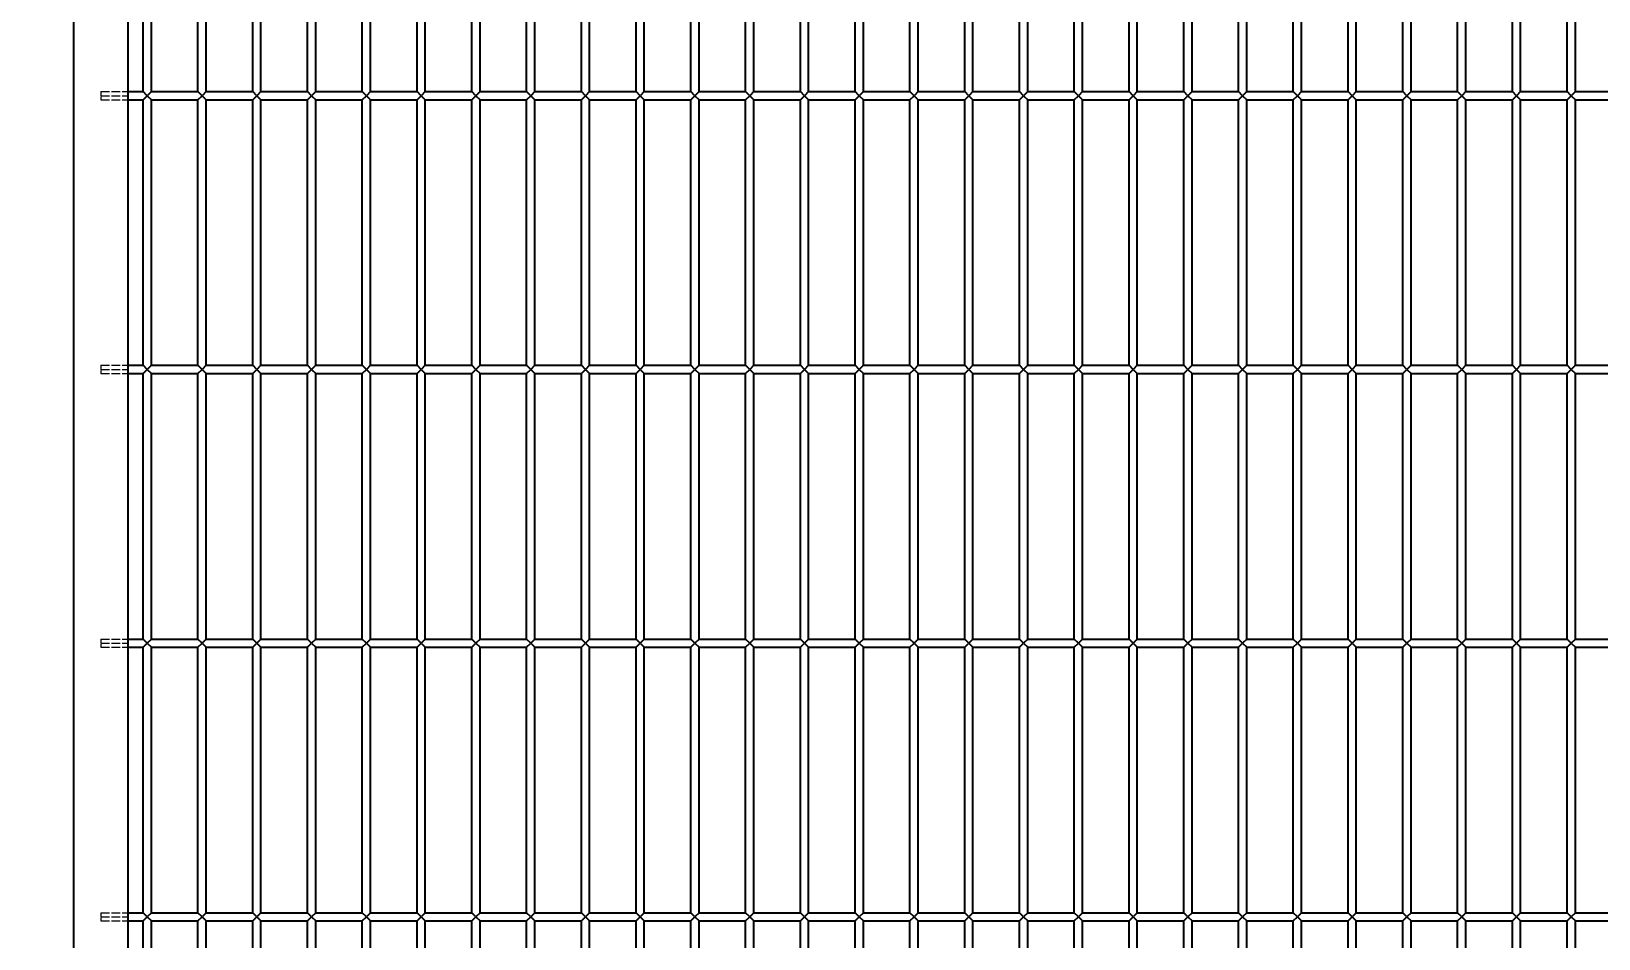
# Model space of a CAD drawing. Header units: millimetres. Extents: x 120 to 9117, y 110 to 4090.
# Drawn here: x 1805 to 2377, y 1779 to 2111 of the extents above; entities that cross this region are included whole.
import ezdxf

# ---------------------------------------------------------------- set-up
doc = ezdxf.new("R2010")
doc.units = ezdxf.units.MM
doc.header["$LTSCALE"] = 20
doc.linetypes.add('DASHED', pattern=[0.2067, 0.1654, -0.0413])
doc.layers.add('可见 (ISO)', color=7, linetype='Continuous', lineweight=25)
doc.layers.add('尺寸 (ISO)', color=7, linetype='Continuous', lineweight=18, true_color=0x008000)
doc.layers.add('隐藏 (ISO)', color=5, linetype='DASHED', lineweight=18, true_color=0x0000ff)
doc.styles.add('最新国标', font='simfang.ttf')
doc.dimstyles.new('默认 (GB)', dxfattribs={"dimscale": 20, "dimtxt": 2.8, "dimasz": 2.5, "dimexe": 2, "dimexo": 1.5, "dimgap": 0.5, "dimtad": 1, "dimtoh": 1, "dimdsep": 46, "dimtxsty": '最新国标', "dimcen": 0.09, "dimdle": 10, "dimclrd": 256, "dimclre": 256, "dimclrt": 256, "dimaunit": 1, "dimadec": 3, "dimazin": 2, "dimtfac": 0.535714, "dimtdec": 3, "dimtmove": 0, "dimatfit": 3, "dimfxl": 0, "dimtolj": 1, "dimlwd": -1, "dimlwe": -1, "dimarcsym": 0})

# ---------------------------------------------------------------- blocks, each defined once
blk = doc.blocks.new('*D6')
at = {"layer": 'Defpoints', "color": 0, "transparency": 16777216}
for p in [(1820.28, 3517.01), (1480.19, 1517.01), (1820.28, 1517.01)]:
    blk.add_point(p, dxfattribs=at)
at = {"layer": '尺寸 (ISO)', "color": 116, "true_color": 0x00803f, "transparency": 16777216}
for p, q in [((1790.28, 3517.01), (1440.19, 3517.01)), ((1480.19, 3467.01), (1480.19, 1567.01)), ((1790.28, 1517.01), (1440.19, 1517.01))]:
    blk.add_line(p, q, dxfattribs=at)
for points in [[(1471.85, 3467.01), (1488.52, 3467.01), (1480.19, 3517.01)], [(1471.85, 1567.01), (1488.52, 1567.01), (1480.19, 1517.01)]]:
    blk.add_solid(points, dxfattribs=at)
at = {"layer": '尺寸 (ISO)', "transparency": 16777216, "insert": (1441.87, 2517.01), "char_height": 56, "attachment_point": 5, "rotation": 90, "style": '最新国标'}
blk.add_mtext('\\A1;2000', dxfattribs=at)
blk = doc.blocks.new('*D10')
at = {"layer": 'Defpoints', "color": 0, "transparency": 16777216}
for p in [(1640.28, 2507.01), (1840.28, 2507.01), (1820.28, 1517.01)]:
    blk.add_point(p, dxfattribs=at)
at = {"layer": '尺寸 (ISO)', "color": 116, "true_color": 0x00803f, "transparency": 16777216}
for p, q in [((1810.28, 2507.01), (1600.28, 2507.01)), ((1640.28, 1567.01), (1640.28, 2457.01)), ((1790.28, 1517.01), (1600.28, 1517.01))]:
    blk.add_line(p, q, dxfattribs=at)
for points in [[(1631.95, 2457.01), (1648.61, 2457.01), (1640.28, 2507.01)], [(1631.95, 1567.01), (1648.61, 1567.01), (1640.28, 1517.01)]]:
    blk.add_solid(points, dxfattribs=at)
at = {"layer": '尺寸 (ISO)', "transparency": 16777216, "insert": (1601.96, 2012.01), "char_height": 56, "attachment_point": 5, "rotation": 90, "style": '最新国标'}
blk.add_mtext('\\A1;990', dxfattribs=at)

msp = doc.modelspace()

# ---------------------------------------------------------------- linework, layer by layer
at = {"layer": '可见 (ISO)'}
for p, q in [((1820.28, 3517.011), (1820.28, 1517.011)), ((1840.28, 1537.011), (1840.28, 2507.011)), ((1845.78, 2088.511), (1845.78, 2185.511)), ((1848.78, 2088.511), (1848.78, 2185.511)), ((1865.78, 2088.511), (1865.78, 2185.511)), ((1868.78, 2088.511), (1868.78, 2185.511)), ((1885.78, 2088.511), (1885.78, 2185.511)), ((1888.78, 2088.511), (1888.78, 2185.511)), ((1905.78, 2088.511), (1905.78, 2185.511)), ((1908.78, 2088.511), (1908.78, 2185.511)), ((1925.78, 2088.511), (1925.78, 2185.511)), ((1928.78, 2088.511), (1928.78, 2185.511)), ((1945.78, 2088.511), (1945.78, 2185.511)), ((1948.78, 2088.511), (1948.78, 2185.511)), ((1965.78, 2088.511), (1965.78, 2185.511)), ((1968.78, 2088.511), (1968.78, 2185.511)), ((1985.78, 2088.511), (1985.78, 2185.511)), ((1988.78, 2088.511), (1988.78, 2185.511)), ((2005.78, 2088.511), (2005.78, 2185.511)), ((2008.78, 2088.511), (2008.78, 2185.511)), ((2025.78, 2088.511), (2025.78, 2185.511)), ((2028.78, 2088.511), (2028.78, 2185.511)), ((2045.78, 2088.511), (2045.78, 2185.511)), ((2048.78, 2088.511), (2048.78, 2185.511)), ((2065.78, 2088.511), (2065.78, 2185.511)), ((2068.78, 2088.511), (2068.78, 2185.511)), ((2085.78, 2088.511), (2085.78, 2185.511)), ((2088.78, 2088.511), (2088.78, 2185.511)), ((2105.78, 2088.511), (2105.78, 2185.511)), ((2108.78, 2088.511), (2108.78, 2185.511)), ((2125.78, 2088.511), (2125.78, 2185.511)), ((2128.78, 2088.511), (2128.78, 2185.511)), ((2145.78, 2088.511), (2145.78, 2185.511)), ((2148.78, 2088.511), (2148.78, 2185.511)), ((2165.78, 2088.511), (2165.78, 2185.511)), ((2168.78, 2088.511), (2168.78, 2185.511)), ((2185.78, 2088.511), (2185.78, 2185.511)), ((2188.78, 2088.511), (2188.78, 2185.511)), ((2205.78, 2088.511), (2205.78, 2185.511)), ((2208.78, 2088.511), (2208.78, 2185.511)), ((2225.78, 2088.511), (2225.78, 2185.511)), ((2228.78, 2088.511), (2228.78, 2185.511)), ((2245.78, 2088.511), (2245.78, 2185.511)), ((2248.78, 2088.511), (2248.78, 2185.511)), ((2265.78, 2088.511), (2265.78, 2185.511)), ((2268.78, 2088.511), (2268.78, 2185.511)), ((2285.78, 2088.511), (2285.78, 2185.511)), ((2288.78, 2088.511), (2288.78, 2185.511)), ((2305.78, 2088.511), (2305.78, 2185.511)), ((2308.78, 2088.511), (2308.78, 2185.511)), ((2325.78, 2088.511), (2325.78, 2185.511)), ((2328.78, 2088.511), (2328.78, 2185.511)), ((2345.78, 2088.511), (2345.78, 2185.511)), ((2348.78, 2088.511), (2348.78, 2185.511)), ((2365.78, 2088.511), (2365.78, 2185.511)), ((2368.78, 2088.511), (2368.78, 2185.511)), ((1840.28, 2088.511), (1845.78, 2088.511)), ((1840.28, 2085.511), (1845.78, 2085.511)), ((1847.28, 2087.011), (1845.78, 2088.511)), ((1845.78, 2085.511), (1847.28, 2087.011)), ((1845.78, 1988.511), (1845.78, 2085.511)), ((1848.78, 2088.511), (1847.28, 2087.011)), ((1847.28, 2087.011), (1848.78, 2085.511)), ((1848.78, 2088.511), (1865.78, 2088.511)), ((1848.78, 2085.511), (1865.78, 2085.511)), ((1848.78, 1988.511), (1848.78, 2085.511)), ((1867.28, 2087.011), (1865.78, 2088.511)), ((1865.78, 2085.511), (1867.28, 2087.011)), ((1865.78, 1988.511), (1865.78, 2085.511)), ((1868.78, 2088.511), (1867.28, 2087.011)), ((1867.28, 2087.011), (1868.78, 2085.511)), ((1868.78, 2088.511), (1885.78, 2088.511)), ((1868.78, 2085.511), (1885.78, 2085.511)), ((1868.78, 1988.511), (1868.78, 2085.511)), ((1887.28, 2087.011), (1885.78, 2088.511)), ((1885.78, 2085.511), (1887.28, 2087.011)), ((1885.78, 1988.511), (1885.78, 2085.511)), ((1888.78, 2088.511), (1887.28, 2087.011)), ((1887.28, 2087.011), (1888.78, 2085.511)), ((1888.78, 2088.511), (1905.78, 2088.511)), ((1888.78, 2085.511), (1905.78, 2085.511)), ((1888.78, 1988.511), (1888.78, 2085.511)), ((1907.28, 2087.011), (1905.78, 2088.511)), ((1905.78, 2085.511), (1907.28, 2087.011)), ((1905.78, 1988.511), (1905.78, 2085.511)), ((1908.78, 2088.511), (1907.28, 2087.011)), ((1907.28, 2087.011), (1908.78, 2085.511)), ((1908.78, 2088.511), (1925.78, 2088.511)), ((1908.78, 2085.511), (1925.78, 2085.511)), ((1908.78, 1988.511), (1908.78, 2085.511)), ((1927.28, 2087.011), (1925.78, 2088.511)), ((1925.78, 2085.511), (1927.28, 2087.011)), ((1925.78, 1988.511), (1925.78, 2085.511)), ((1928.78, 2088.511), (1927.28, 2087.011)), ((1927.28, 2087.011), (1928.78, 2085.511)), ((1928.78, 2088.511), (1945.78, 2088.511)), ((1928.78, 2085.511), (1945.78, 2085.511)), ((1928.78, 1988.511), (1928.78, 2085.511)), ((1947.28, 2087.011), (1945.78, 2088.511)), ((1945.78, 2085.511), (1947.28, 2087.011)), ((1945.78, 1988.511), (1945.78, 2085.511)), ((1948.78, 2088.511), (1947.28, 2087.011)), ((1947.28, 2087.011), (1948.78, 2085.511)), ((1948.78, 2088.511), (1965.78, 2088.511)), ((1948.78, 2085.511), (1965.78, 2085.511)), ((1948.78, 1988.511), (1948.78, 2085.511)), ((1967.28, 2087.011), (1965.78, 2088.511)), ((1965.78, 2085.511), (1967.28, 2087.011)), ((1965.78, 1988.511), (1965.78, 2085.511)), ((1968.78, 2088.511), (1967.28, 2087.011)), ((1967.28, 2087.011), (1968.78, 2085.511)), ((1968.78, 2088.511), (1985.78, 2088.511)), ((1968.78, 2085.511), (1985.78, 2085.511)), ((1968.78, 1988.511), (1968.78, 2085.511)), ((1987.28, 2087.011), (1985.78, 2088.511)), ((1985.78, 2085.511), (1987.28, 2087.011)), ((1985.78, 1988.511), (1985.78, 2085.511)), ((1988.78, 2088.511), (1987.28, 2087.011)), ((1987.28, 2087.011), (1988.78, 2085.511)), ((1988.78, 2088.511), (2005.78, 2088.511)), ((1988.78, 2085.511), (2005.78, 2085.511)), ((1988.78, 1988.511), (1988.78, 2085.511)), ((2007.28, 2087.011), (2005.78, 2088.511)), ((2005.78, 2085.511), (2007.28, 2087.011)), ((2005.78, 1988.511), (2005.78, 2085.511)), ((2008.78, 2088.511), (2007.28, 2087.011)), ((2007.28, 2087.011), (2008.78, 2085.511)), ((2008.78, 2088.511), (2025.78, 2088.511)), ((2008.78, 2085.511), (2025.78, 2085.511)), ((2008.78, 1988.511), (2008.78, 2085.511)), ((2027.28, 2087.011), (2025.78, 2088.511)), ((2025.78, 2085.511), (2027.28, 2087.011)), ((2025.78, 1988.511), (2025.78, 2085.511)), ((2028.78, 2088.511), (2027.28, 2087.011)), ((2027.28, 2087.011), (2028.78, 2085.511)), ((2028.78, 2088.511), (2045.78, 2088.511)), ((2028.78, 2085.511), (2045.78, 2085.511)), ((2028.78, 1988.511), (2028.78, 2085.511)), ((2047.28, 2087.011), (2045.78, 2088.511)), ((2045.78, 2085.511), (2047.28, 2087.011)), ((2045.78, 1988.511), (2045.78, 2085.511)), ((2048.78, 2088.511), (2047.28, 2087.011)), ((2047.28, 2087.011), (2048.78, 2085.511)), ((2048.78, 2088.511), (2065.78, 2088.511)), ((2048.78, 2085.511), (2065.78, 2085.511)), ((2048.78, 1988.511), (2048.78, 2085.511)), ((2067.28, 2087.011), (2065.78, 2088.511)), ((2065.78, 2085.511), (2067.28, 2087.011)), ((2065.78, 1988.511), (2065.78, 2085.511)), ((2068.78, 2088.511), (2067.28, 2087.011)), ((2067.28, 2087.011), (2068.78, 2085.511)), ((2068.78, 2088.511), (2085.78, 2088.511)), ((2068.78, 2085.511), (2085.78, 2085.511)), ((2068.78, 1988.511), (2068.78, 2085.511)), ((2087.28, 2087.011), (2085.78, 2088.511)), ((2085.78, 2085.511), (2087.28, 2087.011)), ((2085.78, 1988.511), (2085.78, 2085.511)), ((2088.78, 2088.511), (2087.28, 2087.011)), ((2087.28, 2087.011), (2088.78, 2085.511)), ((2088.78, 2088.511), (2105.78, 2088.511)), ((2088.78, 2085.511), (2105.78, 2085.511)), ((2088.78, 1988.511), (2088.78, 2085.511)), ((2107.28, 2087.011), (2105.78, 2088.511)), ((2105.78, 2085.511), (2107.28, 2087.011)), ((2105.78, 1988.511), (2105.78, 2085.511)), ((2108.78, 2088.511), (2107.28, 2087.011)), ((2107.28, 2087.011), (2108.78, 2085.511)), ((2108.78, 2088.511), (2125.78, 2088.511)), ((2108.78, 2085.511), (2125.78, 2085.511)), ((2108.78, 1988.511), (2108.78, 2085.511)), ((2127.28, 2087.011), (2125.78, 2088.511)), ((2125.78, 2085.511), (2127.28, 2087.011)), ((2125.78, 1988.511), (2125.78, 2085.511)), ((2128.78, 2088.511), (2127.28, 2087.011)), ((2127.28, 2087.011), (2128.78, 2085.511)), ((2128.78, 2088.511), (2145.78, 2088.511)), ((2128.78, 2085.511), (2145.78, 2085.511)), ((2128.78, 1988.511), (2128.78, 2085.511)), ((2147.28, 2087.011), (2145.78, 2088.511)), ((2145.78, 2085.511), (2147.28, 2087.011)), ((2145.78, 1988.511), (2145.78, 2085.511)), ((2148.78, 2088.511), (2147.28, 2087.011)), ((2147.28, 2087.011), (2148.78, 2085.511)), ((2148.78, 2088.511), (2165.78, 2088.511)), ((2148.78, 2085.511), (2165.78, 2085.511)), ((2148.78, 1988.511), (2148.78, 2085.511)), ((2167.28, 2087.011), (2165.78, 2088.511)), ((2165.78, 2085.511), (2167.28, 2087.011)), ((2165.78, 1988.511), (2165.78, 2085.511)), ((2168.78, 2088.511), (2167.28, 2087.011)), ((2167.28, 2087.011), (2168.78, 2085.511)), ((2168.78, 2088.511), (2185.78, 2088.511)), ((2168.78, 2085.511), (2185.78, 2085.511)), ((2168.78, 1988.511), (2168.78, 2085.511)), ((2187.28, 2087.011), (2185.78, 2088.511)), ((2185.78, 2085.511), (2187.28, 2087.011)), ((2185.78, 1988.511), (2185.78, 2085.511)), ((2188.78, 2088.511), (2187.28, 2087.011)), ((2187.28, 2087.011), (2188.78, 2085.511)), ((2188.78, 2088.511), (2205.78, 2088.511)), ((2188.78, 2085.511), (2205.78, 2085.511)), ((2188.78, 1988.511), (2188.78, 2085.511)), ((2207.28, 2087.011), (2205.78, 2088.511)), ((2205.78, 2085.511), (2207.28, 2087.011)), ((2205.78, 1988.511), (2205.78, 2085.511)), ((2208.78, 2088.511), (2207.28, 2087.011)), ((2207.28, 2087.011), (2208.78, 2085.511)), ((2208.78, 2088.511), (2225.78, 2088.511)), ((2208.78, 2085.511), (2225.78, 2085.511)), ((2208.78, 1988.511), (2208.78, 2085.511)), ((2227.28, 2087.011), (2225.78, 2088.511)), ((2225.78, 2085.511), (2227.28, 2087.011)), ((2225.78, 1988.511), (2225.78, 2085.511)), ((2228.78, 2088.511), (2227.28, 2087.011)), ((2227.28, 2087.011), (2228.78, 2085.511)), ((2228.78, 2088.511), (2245.78, 2088.511)), ((2228.78, 2085.511), (2245.78, 2085.511)), ((2228.78, 1988.511), (2228.78, 2085.511)), ((2247.28, 2087.011), (2245.78, 2088.511)), ((2245.78, 2085.511), (2247.28, 2087.011)), ((2245.78, 1988.511), (2245.78, 2085.511)), ((2248.78, 2088.511), (2247.28, 2087.011)), ((2247.28, 2087.011), (2248.78, 2085.511)), ((2248.78, 2088.511), (2265.78, 2088.511)), ((2248.78, 2085.511), (2265.78, 2085.511)), ((2248.78, 1988.511), (2248.78, 2085.511)), ((2267.28, 2087.011), (2265.78, 2088.511)), ((2265.78, 2085.511), (2267.28, 2087.011)), ((2265.78, 1988.511), (2265.78, 2085.511)), ((2268.78, 2088.511), (2267.28, 2087.011)), ((2267.28, 2087.011), (2268.78, 2085.511)), ((2268.78, 2088.511), (2285.78, 2088.511)), ((2268.78, 2085.511), (2285.78, 2085.511)), ((2268.78, 1988.511), (2268.78, 2085.511)), ((2287.28, 2087.011), (2285.78, 2088.511)), ((2285.78, 2085.511), (2287.28, 2087.011)), ((2285.78, 1988.511), (2285.78, 2085.511)), ((2288.78, 2088.511), (2287.28, 2087.011)), ((2287.28, 2087.011), (2288.78, 2085.511)), ((2288.78, 2088.511), (2305.78, 2088.511)), ((2288.78, 2085.511), (2305.78, 2085.511)), ((2288.78, 1988.511), (2288.78, 2085.511)), ((2307.28, 2087.011), (2305.78, 2088.511)), ((2305.78, 2085.511), (2307.28, 2087.011)), ((2305.78, 1988.511), (2305.78, 2085.511)), ((2308.78, 2088.511), (2307.28, 2087.011)), ((2307.28, 2087.011), (2308.78, 2085.511)), ((2308.78, 2088.511), (2325.78, 2088.511)), ((2308.78, 2085.511), (2325.78, 2085.511)), ((2308.78, 1988.511), (2308.78, 2085.511)), ((2327.28, 2087.011), (2325.78, 2088.511)), ((2325.78, 2085.511), (2327.28, 2087.011)), ((2325.78, 1988.511), (2325.78, 2085.511)), ((2328.78, 2088.511), (2327.28, 2087.011)), ((2327.28, 2087.011), (2328.78, 2085.511)), ((2328.78, 2088.511), (2345.78, 2088.511)), ((2328.78, 2085.511), (2345.78, 2085.511)), ((2328.78, 1988.511), (2328.78, 2085.511)), ((2347.28, 2087.011), (2345.78, 2088.511)), ((2345.78, 2085.511), (2347.28, 2087.011)), ((2345.78, 1988.511), (2345.78, 2085.511)), ((2348.78, 2088.511), (2347.28, 2087.011)), ((2347.28, 2087.011), (2348.78, 2085.511)), ((2348.78, 2088.511), (2365.78, 2088.511)), ((2348.78, 2085.511), (2365.78, 2085.511)), ((2348.78, 1988.511), (2348.78, 2085.511)), ((2367.28, 2087.011), (2365.78, 2088.511)), ((2365.78, 2085.511), (2367.28, 2087.011)), ((2365.78, 1988.511), (2365.78, 2085.511)), ((2368.78, 2088.511), (2367.28, 2087.011)), ((2367.28, 2087.011), (2368.78, 2085.511)), ((2368.78, 2088.511), (2385.78, 2088.511)), ((2368.78, 2085.511), (2385.78, 2085.511)), ((2368.78, 1988.511), (2368.78, 2085.511)), ((1840.28, 1988.511), (1845.78, 1988.511)), ((1847.28, 1987.011), (1845.78, 1988.511)), ((1845.78, 1985.511), (1847.28, 1987.011)), ((1848.78, 1988.511), (1847.28, 1987.011)), ((1847.28, 1987.011), (1848.78, 1985.511)), ((1848.78, 1988.511), (1865.78, 1988.511)), ((1867.28, 1987.011), (1865.78, 1988.511)), ((1865.78, 1985.511), (1867.28, 1987.011)), ((1868.78, 1988.511), (1867.28, 1987.011)), ((1867.28, 1987.011), (1868.78, 1985.511)), ((1868.78, 1988.511), (1885.78, 1988.511)), ((1887.28, 1987.011), (1885.78, 1988.511)), ((1885.78, 1985.511), (1887.28, 1987.011)), ((1888.78, 1988.511), (1887.28, 1987.011)), ((1887.28, 1987.011), (1888.78, 1985.511)), ((1888.78, 1988.511), (1905.78, 1988.511)), ((1907.28, 1987.011), (1905.78, 1988.511)), ((1905.78, 1985.511), (1907.28, 1987.011)), ((1908.78, 1988.511), (1907.28, 1987.011)), ((1907.28, 1987.011), (1908.78, 1985.511)), ((1908.78, 1988.511), (1925.78, 1988.511)), ((1927.28, 1987.011), (1925.78, 1988.511)), ((1925.78, 1985.511), (1927.28, 1987.011)), ((1928.78, 1988.511), (1927.28, 1987.011)), ((1927.28, 1987.011), (1928.78, 1985.511)), ((1928.78, 1988.511), (1945.78, 1988.511)), ((1947.28, 1987.011), (1945.78, 1988.511)), ((1945.78, 1985.511), (1947.28, 1987.011)), ((1948.78, 1988.511), (1947.28, 1987.011)), ((1947.28, 1987.011), (1948.78, 1985.511)), ((1948.78, 1988.511), (1965.78, 1988.511)), ((1967.28, 1987.011), (1965.78, 1988.511)), ((1965.78, 1985.511), (1967.28, 1987.011)), ((1968.78, 1988.511), (1967.28, 1987.011)), ((1967.28, 1987.011), (1968.78, 1985.511)), ((1968.78, 1988.511), (1985.78, 1988.511)), ((1987.28, 1987.011), (1985.78, 1988.511)), ((1985.78, 1985.511), (1987.28, 1987.011)), ((1988.78, 1988.511), (1987.28, 1987.011)), ((1987.28, 1987.011), (1988.78, 1985.511)), ((1988.78, 1988.511), (2005.78, 1988.511)), ((2007.28, 1987.011), (2005.78, 1988.511)), ((2005.78, 1985.511), (2007.28, 1987.011)), ((2008.78, 1988.511), (2007.28, 1987.011)), ((2007.28, 1987.011), (2008.78, 1985.511)), ((2008.78, 1988.511), (2025.78, 1988.511)), ((2027.28, 1987.011), (2025.78, 1988.511)), ((2025.78, 1985.511), (2027.28, 1987.011)), ((2028.78, 1988.511), (2027.28, 1987.011)), ((2027.28, 1987.011), (2028.78, 1985.511)), ((2028.78, 1988.511), (2045.78, 1988.511)), ((2047.28, 1987.011), (2045.78, 1988.511)), ((2045.78, 1985.511), (2047.28, 1987.011)), ((2048.78, 1988.511), (2047.28, 1987.011)), ((2047.28, 1987.011), (2048.78, 1985.511)), ((2048.78, 1988.511), (2065.78, 1988.511)), ((2067.28, 1987.011), (2065.78, 1988.511)), ((2065.78, 1985.511), (2067.28, 1987.011)), ((2068.78, 1988.511), (2067.28, 1987.011)), ((2067.28, 1987.011), (2068.78, 1985.511)), ((2068.78, 1988.511), (2085.78, 1988.511)), ((2087.28, 1987.011), (2085.78, 1988.511)), ((2085.78, 1985.511), (2087.28, 1987.011)), ((2088.78, 1988.511), (2087.28, 1987.011)), ((2087.28, 1987.011), (2088.78, 1985.511)), ((2088.78, 1988.511), (2105.78, 1988.511)), ((2107.28, 1987.011), (2105.78, 1988.511)), ((2105.78, 1985.511), (2107.28, 1987.011)), ((2108.78, 1988.511), (2107.28, 1987.011)), ((2107.28, 1987.011), (2108.78, 1985.511)), ((2108.78, 1988.511), (2125.78, 1988.511)), ((2127.28, 1987.011), (2125.78, 1988.511)), ((2125.78, 1985.511), (2127.28, 1987.011)), ((2128.78, 1988.511), (2127.28, 1987.011)), ((2127.28, 1987.011), (2128.78, 1985.511)), ((2128.78, 1988.511), (2145.78, 1988.511)), ((2147.28, 1987.011), (2145.78, 1988.511)), ((2145.78, 1985.511), (2147.28, 1987.011)), ((2148.78, 1988.511), (2147.28, 1987.011)), ((2147.28, 1987.011), (2148.78, 1985.511)), ((2148.78, 1988.511), (2165.78, 1988.511)), ((2167.28, 1987.011), (2165.78, 1988.511)), ((2165.78, 1985.511), (2167.28, 1987.011)), ((2168.78, 1988.511), (2167.28, 1987.011)), ((2167.28, 1987.011), (2168.78, 1985.511)), ((2168.78, 1988.511), (2185.78, 1988.511)), ((2187.28, 1987.011), (2185.78, 1988.511)), ((2185.78, 1985.511), (2187.28, 1987.011)), ((2188.78, 1988.511), (2187.28, 1987.011)), ((2187.28, 1987.011), (2188.78, 1985.511)), ((2188.78, 1988.511), (2205.78, 1988.511)), ((2207.28, 1987.011), (2205.78, 1988.511)), ((2205.78, 1985.511), (2207.28, 1987.011)), ((2208.78, 1988.511), (2207.28, 1987.011)), ((2207.28, 1987.011), (2208.78, 1985.511)), ((2208.78, 1988.511), (2225.78, 1988.511)), ((2227.28, 1987.011), (2225.78, 1988.511)), ((2225.78, 1985.511), (2227.28, 1987.011)), ((2228.78, 1988.511), (2227.28, 1987.011)), ((2227.28, 1987.011), (2228.78, 1985.511)), ((2228.78, 1988.511), (2245.78, 1988.511)), ((2247.28, 1987.011), (2245.78, 1988.511)), ((2245.78, 1985.511), (2247.28, 1987.011)), ((2248.78, 1988.511), (2247.28, 1987.011)), ((2247.28, 1987.011), (2248.78, 1985.511)), ((2248.78, 1988.511), (2265.78, 1988.511)), ((2267.28, 1987.011), (2265.78, 1988.511)), ((2265.78, 1985.511), (2267.28, 1987.011)), ((2268.78, 1988.511), (2267.28, 1987.011)), ((2267.28, 1987.011), (2268.78, 1985.511)), ((2268.78, 1988.511), (2285.78, 1988.511)), ((2287.28, 1987.011), (2285.78, 1988.511)), ((2285.78, 1985.511), (2287.28, 1987.011)), ((2288.78, 1988.511), (2287.28, 1987.011)), ((2287.28, 1987.011), (2288.78, 1985.511)), ((2288.78, 1988.511), (2305.78, 1988.511)), ((2307.28, 1987.011), (2305.78, 1988.511)), ((2305.78, 1985.511), (2307.28, 1987.011)), ((2308.78, 1988.511), (2307.28, 1987.011)), ((2307.28, 1987.011), (2308.78, 1985.511)), ((2308.78, 1988.511), (2325.78, 1988.511)), ((2327.28, 1987.011), (2325.78, 1988.511)), ((2325.78, 1985.511), (2327.28, 1987.011)), ((2328.78, 1988.511), (2327.28, 1987.011)), ((2327.28, 1987.011), (2328.78, 1985.511)), ((2328.78, 1988.511), (2345.78, 1988.511)), ((2347.28, 1987.011), (2345.78, 1988.511)), ((2345.78, 1985.511), (2347.28, 1987.011)), ((2348.78, 1988.511), (2347.28, 1987.011)), ((2347.28, 1987.011), (2348.78, 1985.511)), ((2348.78, 1988.511), (2365.78, 1988.511)), ((2367.28, 1987.011), (2365.78, 1988.511)), ((2365.78, 1985.511), (2367.28, 1987.011)), ((2368.78, 1988.511), (2367.28, 1987.011)), ((2367.28, 1987.011), (2368.78, 1985.511)), ((2368.78, 1988.511), (2385.78, 1988.511)), ((1840.28, 1985.511), (1845.78, 1985.511)), ((1845.78, 1888.511), (1845.78, 1985.511)), ((1848.78, 1985.511), (1865.78, 1985.511)), ((1848.78, 1888.511), (1848.78, 1985.511)), ((1865.78, 1888.511), (1865.78, 1985.511)), ((1868.78, 1985.511), (1885.78, 1985.511)), ((1868.78, 1888.511), (1868.78, 1985.511)), ((1885.78, 1888.511), (1885.78, 1985.511)), ((1888.78, 1985.511), (1905.78, 1985.511)), ((1888.78, 1888.511), (1888.78, 1985.511)), ((1905.78, 1888.511), (1905.78, 1985.511)), ((1908.78, 1985.511), (1925.78, 1985.511)), ((1908.78, 1888.511), (1908.78, 1985.511)), ((1925.78, 1888.511), (1925.78, 1985.511)), ((1928.78, 1985.511), (1945.78, 1985.511)), ((1928.78, 1888.511), (1928.78, 1985.511)), ((1945.78, 1888.511), (1945.78, 1985.511)), ((1948.78, 1985.511), (1965.78, 1985.511)), ((1948.78, 1888.511), (1948.78, 1985.511)), ((1965.78, 1888.511), (1965.78, 1985.511)), ((1968.78, 1985.511), (1985.78, 1985.511)), ((1968.78, 1888.511), (1968.78, 1985.511)), ((1985.78, 1888.511), (1985.78, 1985.511)), ((1988.78, 1985.511), (2005.78, 1985.511)), ((1988.78, 1888.511), (1988.78, 1985.511)), ((2005.78, 1888.511), (2005.78, 1985.511)), ((2008.78, 1985.511), (2025.78, 1985.511)), ((2008.78, 1888.511), (2008.78, 1985.511)), ((2025.78, 1888.511), (2025.78, 1985.511)), ((2028.78, 1985.511), (2045.78, 1985.511)), ((2028.78, 1888.511), (2028.78, 1985.511)), ((2045.78, 1888.511), (2045.78, 1985.511)), ((2048.78, 1985.511), (2065.78, 1985.511)), ((2048.78, 1888.511), (2048.78, 1985.511)), ((2065.78, 1888.511), (2065.78, 1985.511)), ((2068.78, 1985.511), (2085.78, 1985.511)), ((2068.78, 1888.511), (2068.78, 1985.511)), ((2085.78, 1888.511), (2085.78, 1985.511)), ((2088.78, 1985.511), (2105.78, 1985.511)), ((2088.78, 1888.511), (2088.78, 1985.511)), ((2105.78, 1888.511), (2105.78, 1985.511)), ((2108.78, 1985.511), (2125.78, 1985.511)), ((2108.78, 1888.511), (2108.78, 1985.511)), ((2125.78, 1888.511), (2125.78, 1985.511)), ((2128.78, 1985.511), (2145.78, 1985.511)), ((2128.78, 1888.511), (2128.78, 1985.511)), ((2145.78, 1888.511), (2145.78, 1985.511)), ((2148.78, 1985.511), (2165.78, 1985.511)), ((2148.78, 1888.511), (2148.78, 1985.511)), ((2165.78, 1888.511), (2165.78, 1985.511)), ((2168.78, 1985.511), (2185.78, 1985.511)), ((2168.78, 1888.511), (2168.78, 1985.511)), ((2185.78, 1888.511), (2185.78, 1985.511)), ((2188.78, 1985.511), (2205.78, 1985.511)), ((2188.78, 1888.511), (2188.78, 1985.511)), ((2205.78, 1888.511), (2205.78, 1985.511)), ((2208.78, 1985.511), (2225.78, 1985.511)), ((2208.78, 1888.511), (2208.78, 1985.511)), ((2225.78, 1888.511), (2225.78, 1985.511)), ((2228.78, 1985.511), (2245.78, 1985.511)), ((2228.78, 1888.511), (2228.78, 1985.511)), ((2245.78, 1888.511), (2245.78, 1985.511)), ((2248.78, 1985.511), (2265.78, 1985.511)), ((2248.78, 1888.511), (2248.78, 1985.511)), ((2265.78, 1888.511), (2265.78, 1985.511)), ((2268.78, 1985.511), (2285.78, 1985.511)), ((2268.78, 1888.511), (2268.78, 1985.511)), ((2285.78, 1888.511), (2285.78, 1985.511)), ((2288.78, 1985.511), (2305.78, 1985.511)), ((2288.78, 1888.511), (2288.78, 1985.511)), ((2305.78, 1888.511), (2305.78, 1985.511)), ((2308.78, 1985.511), (2325.78, 1985.511)), ((2308.78, 1888.511), (2308.78, 1985.511)), ((2325.78, 1888.511), (2325.78, 1985.511)), ((2328.78, 1985.511), (2345.78, 1985.511)), ((2328.78, 1888.511), (2328.78, 1985.511)), ((2345.78, 1888.511), (2345.78, 1985.511)), ((2348.78, 1985.511), (2365.78, 1985.511)), ((2348.78, 1888.511), (2348.78, 1985.511)), ((2365.78, 1888.511), (2365.78, 1985.511)), ((2368.78, 1985.511), (2385.78, 1985.511)), ((2368.78, 1888.511), (2368.78, 1985.511)), ((1840.28, 1888.511), (1845.78, 1888.511)), ((1840.28, 1885.511), (1845.78, 1885.511)), ((1847.28, 1887.011), (1845.78, 1888.511)), ((1845.78, 1885.511), (1847.28, 1887.011)), ((1845.78, 1788.511), (1845.78, 1885.511)), ((1848.78, 1888.511), (1847.28, 1887.011)), ((1847.28, 1887.011), (1848.78, 1885.511)), ((1848.78, 1888.511), (1865.78, 1888.511)), ((1848.78, 1885.511), (1865.78, 1885.511)), ((1848.78, 1788.511), (1848.78, 1885.511)), ((1867.28, 1887.011), (1865.78, 1888.511)), ((1865.78, 1885.511), (1867.28, 1887.011)), ((1865.78, 1788.511), (1865.78, 1885.511)), ((1868.78, 1888.511), (1867.28, 1887.011)), ((1867.28, 1887.011), (1868.78, 1885.511)), ((1868.78, 1888.511), (1885.78, 1888.511)), ((1868.78, 1885.511), (1885.78, 1885.511)), ((1868.78, 1788.511), (1868.78, 1885.511)), ((1887.28, 1887.011), (1885.78, 1888.511)), ((1885.78, 1885.511), (1887.28, 1887.011)), ((1885.78, 1788.511), (1885.78, 1885.511)), ((1888.78, 1888.511), (1887.28, 1887.011)), ((1887.28, 1887.011), (1888.78, 1885.511)), ((1888.78, 1888.511), (1905.78, 1888.511)), ((1888.78, 1885.511), (1905.78, 1885.511)), ((1888.78, 1788.511), (1888.78, 1885.511)), ((1907.28, 1887.011), (1905.78, 1888.511)), ((1905.78, 1885.511), (1907.28, 1887.011)), ((1905.78, 1788.511), (1905.78, 1885.511)), ((1908.78, 1888.511), (1907.28, 1887.011)), ((1907.28, 1887.011), (1908.78, 1885.511)), ((1908.78, 1888.511), (1925.78, 1888.511)), ((1908.78, 1885.511), (1925.78, 1885.511)), ((1908.78, 1788.511), (1908.78, 1885.511)), ((1927.28, 1887.011), (1925.78, 1888.511)), ((1925.78, 1885.511), (1927.28, 1887.011)), ((1925.78, 1788.511), (1925.78, 1885.511)), ((1928.78, 1888.511), (1927.28, 1887.011)), ((1927.28, 1887.011), (1928.78, 1885.511)), ((1928.78, 1888.511), (1945.78, 1888.511)), ((1928.78, 1885.511), (1945.78, 1885.511)), ((1928.78, 1788.511), (1928.78, 1885.511)), ((1947.28, 1887.011), (1945.78, 1888.511)), ((1945.78, 1885.511), (1947.28, 1887.011)), ((1945.78, 1788.511), (1945.78, 1885.511)), ((1948.78, 1888.511), (1947.28, 1887.011)), ((1947.28, 1887.011), (1948.78, 1885.511)), ((1948.78, 1888.511), (1965.78, 1888.511)), ((1948.78, 1885.511), (1965.78, 1885.511)), ((1948.78, 1788.511), (1948.78, 1885.511)), ((1967.28, 1887.011), (1965.78, 1888.511)), ((1965.78, 1885.511), (1967.28, 1887.011)), ((1965.78, 1788.511), (1965.78, 1885.511)), ((1968.78, 1888.511), (1967.28, 1887.011)), ((1967.28, 1887.011), (1968.78, 1885.511)), ((1968.78, 1888.511), (1985.78, 1888.511)), ((1968.78, 1885.511), (1985.78, 1885.511)), ((1968.78, 1788.511), (1968.78, 1885.511)), ((1987.28, 1887.011), (1985.78, 1888.511)), ((1985.78, 1885.511), (1987.28, 1887.011)), ((1985.78, 1788.511), (1985.78, 1885.511)), ((1988.78, 1888.511), (1987.28, 1887.011)), ((1987.28, 1887.011), (1988.78, 1885.511)), ((1988.78, 1888.511), (2005.78, 1888.511)), ((1988.78, 1885.511), (2005.78, 1885.511)), ((1988.78, 1788.511), (1988.78, 1885.511)), ((2007.28, 1887.011), (2005.78, 1888.511)), ((2005.78, 1885.511), (2007.28, 1887.011)), ((2005.78, 1788.511), (2005.78, 1885.511)), ((2008.78, 1888.511), (2007.28, 1887.011)), ((2007.28, 1887.011), (2008.78, 1885.511)), ((2008.78, 1888.511), (2025.78, 1888.511)), ((2008.78, 1885.511), (2025.78, 1885.511)), ((2008.78, 1788.511), (2008.78, 1885.511)), ((2027.28, 1887.011), (2025.78, 1888.511)), ((2025.78, 1885.511), (2027.28, 1887.011)), ((2025.78, 1788.511), (2025.78, 1885.511)), ((2028.78, 1888.511), (2027.28, 1887.011)), ((2027.28, 1887.011), (2028.78, 1885.511)), ((2028.78, 1888.511), (2045.78, 1888.511)), ((2028.78, 1885.511), (2045.78, 1885.511)), ((2028.78, 1788.511), (2028.78, 1885.511)), ((2047.28, 1887.011), (2045.78, 1888.511)), ((2045.78, 1885.511), (2047.28, 1887.011)), ((2045.78, 1788.511), (2045.78, 1885.511)), ((2048.78, 1888.511), (2047.28, 1887.011)), ((2047.28, 1887.011), (2048.78, 1885.511)), ((2048.78, 1888.511), (2065.78, 1888.511)), ((2048.78, 1885.511), (2065.78, 1885.511)), ((2048.78, 1788.511), (2048.78, 1885.511)), ((2067.28, 1887.011), (2065.78, 1888.511)), ((2065.78, 1885.511), (2067.28, 1887.011)), ((2065.78, 1788.511), (2065.78, 1885.511)), ((2068.78, 1888.511), (2067.28, 1887.011)), ((2067.28, 1887.011), (2068.78, 1885.511)), ((2068.78, 1888.511), (2085.78, 1888.511)), ((2068.78, 1885.511), (2085.78, 1885.511)), ((2068.78, 1788.511), (2068.78, 1885.511)), ((2087.28, 1887.011), (2085.78, 1888.511)), ((2085.78, 1885.511), (2087.28, 1887.011)), ((2085.78, 1788.511), (2085.78, 1885.511)), ((2088.78, 1888.511), (2087.28, 1887.011)), ((2087.28, 1887.011), (2088.78, 1885.511)), ((2088.78, 1888.511), (2105.78, 1888.511)), ((2088.78, 1885.511), (2105.78, 1885.511)), ((2088.78, 1788.511), (2088.78, 1885.511)), ((2107.28, 1887.011), (2105.78, 1888.511)), ((2105.78, 1885.511), (2107.28, 1887.011)), ((2105.78, 1788.511), (2105.78, 1885.511)), ((2108.78, 1888.511), (2107.28, 1887.011)), ((2107.28, 1887.011), (2108.78, 1885.511)), ((2108.78, 1888.511), (2125.78, 1888.511)), ((2108.78, 1885.511), (2125.78, 1885.511)), ((2108.78, 1788.511), (2108.78, 1885.511)), ((2127.28, 1887.011), (2125.78, 1888.511)), ((2125.78, 1885.511), (2127.28, 1887.011)), ((2125.78, 1788.511), (2125.78, 1885.511)), ((2128.78, 1888.511), (2127.28, 1887.011)), ((2127.28, 1887.011), (2128.78, 1885.511)), ((2128.78, 1888.511), (2145.78, 1888.511)), ((2128.78, 1885.511), (2145.78, 1885.511)), ((2128.78, 1788.511), (2128.78, 1885.511)), ((2147.28, 1887.011), (2145.78, 1888.511)), ((2145.78, 1885.511), (2147.28, 1887.011)), ((2145.78, 1788.511), (2145.78, 1885.511)), ((2148.78, 1888.511), (2147.28, 1887.011)), ((2147.28, 1887.011), (2148.78, 1885.511)), ((2148.78, 1888.511), (2165.78, 1888.511)), ((2148.78, 1885.511), (2165.78, 1885.511)), ((2148.78, 1788.511), (2148.78, 1885.511)), ((2167.28, 1887.011), (2165.78, 1888.511)), ((2165.78, 1885.511), (2167.28, 1887.011)), ((2165.78, 1788.511), (2165.78, 1885.511)), ((2168.78, 1888.511), (2167.28, 1887.011)), ((2167.28, 1887.011), (2168.78, 1885.511)), ((2168.78, 1888.511), (2185.78, 1888.511)), ((2168.78, 1885.511), (2185.78, 1885.511)), ((2168.78, 1788.511), (2168.78, 1885.511)), ((2187.28, 1887.011), (2185.78, 1888.511)), ((2185.78, 1885.511), (2187.28, 1887.011)), ((2185.78, 1788.511), (2185.78, 1885.511)), ((2188.78, 1888.511), (2187.28, 1887.011)), ((2187.28, 1887.011), (2188.78, 1885.511)), ((2188.78, 1888.511), (2205.78, 1888.511)), ((2188.78, 1885.511), (2205.78, 1885.511)), ((2188.78, 1788.511), (2188.78, 1885.511)), ((2207.28, 1887.011), (2205.78, 1888.511)), ((2205.78, 1885.511), (2207.28, 1887.011)), ((2205.78, 1788.511), (2205.78, 1885.511)), ((2208.78, 1888.511), (2207.28, 1887.011)), ((2207.28, 1887.011), (2208.78, 1885.511)), ((2208.78, 1888.511), (2225.78, 1888.511)), ((2208.78, 1885.511), (2225.78, 1885.511)), ((2208.78, 1788.511), (2208.78, 1885.511)), ((2227.28, 1887.011), (2225.78, 1888.511)), ((2225.78, 1885.511), (2227.28, 1887.011)), ((2225.78, 1788.511), (2225.78, 1885.511)), ((2228.78, 1888.511), (2227.28, 1887.011)), ((2227.28, 1887.011), (2228.78, 1885.511)), ((2228.78, 1888.511), (2245.78, 1888.511)), ((2228.78, 1885.511), (2245.78, 1885.511)), ((2228.78, 1788.511), (2228.78, 1885.511)), ((2247.28, 1887.011), (2245.78, 1888.511)), ((2245.78, 1885.511), (2247.28, 1887.011)), ((2245.78, 1788.511), (2245.78, 1885.511)), ((2248.78, 1888.511), (2247.28, 1887.011)), ((2247.28, 1887.011), (2248.78, 1885.511)), ((2248.78, 1888.511), (2265.78, 1888.511)), ((2248.78, 1885.511), (2265.78, 1885.511)), ((2248.78, 1788.511), (2248.78, 1885.511)), ((2267.28, 1887.011), (2265.78, 1888.511)), ((2265.78, 1885.511), (2267.28, 1887.011)), ((2265.78, 1788.511), (2265.78, 1885.511)), ((2268.78, 1888.511), (2267.28, 1887.011)), ((2267.28, 1887.011), (2268.78, 1885.511)), ((2268.78, 1888.511), (2285.78, 1888.511)), ((2268.78, 1885.511), (2285.78, 1885.511)), ((2268.78, 1788.511), (2268.78, 1885.511)), ((2287.28, 1887.011), (2285.78, 1888.511)), ((2285.78, 1885.511), (2287.28, 1887.011)), ((2285.78, 1788.511), (2285.78, 1885.511)), ((2288.78, 1888.511), (2287.28, 1887.011)), ((2287.28, 1887.011), (2288.78, 1885.511)), ((2288.78, 1888.511), (2305.78, 1888.511)), ((2288.78, 1885.511), (2305.78, 1885.511)), ((2288.78, 1788.511), (2288.78, 1885.511)), ((2307.28, 1887.011), (2305.78, 1888.511)), ((2305.78, 1885.511), (2307.28, 1887.011)), ((2305.78, 1788.511), (2305.78, 1885.511)), ((2308.78, 1888.511), (2307.28, 1887.011)), ((2307.28, 1887.011), (2308.78, 1885.511)), ((2308.78, 1888.511), (2325.78, 1888.511)), ((2308.78, 1885.511), (2325.78, 1885.511)), ((2308.78, 1788.511), (2308.78, 1885.511)), ((2327.28, 1887.011), (2325.78, 1888.511)), ((2325.78, 1885.511), (2327.28, 1887.011)), ((2325.78, 1788.511), (2325.78, 1885.511)), ((2328.78, 1888.511), (2327.28, 1887.011)), ((2327.28, 1887.011), (2328.78, 1885.511)), ((2328.78, 1888.511), (2345.78, 1888.511)), ((2328.78, 1885.511), (2345.78, 1885.511)), ((2328.78, 1788.511), (2328.78, 1885.511)), ((2347.28, 1887.011), (2345.78, 1888.511)), ((2345.78, 1885.511), (2347.28, 1887.011)), ((2345.78, 1788.511), (2345.78, 1885.511)), ((2348.78, 1888.511), (2347.28, 1887.011)), ((2347.28, 1887.011), (2348.78, 1885.511)), ((2348.78, 1888.511), (2365.78, 1888.511)), ((2348.78, 1885.511), (2365.78, 1885.511)), ((2348.78, 1788.511), (2348.78, 1885.511)), ((2367.28, 1887.011), (2365.78, 1888.511)), ((2365.78, 1885.511), (2367.28, 1887.011)), ((2365.78, 1788.511), (2365.78, 1885.511)), ((2368.78, 1888.511), (2367.28, 1887.011)), ((2367.28, 1887.011), (2368.78, 1885.511)), ((2368.78, 1888.511), (2385.78, 1888.511)), ((2368.78, 1885.511), (2385.78, 1885.511)), ((2368.78, 1788.511), (2368.78, 1885.511)), ((1840.28, 1788.511), (1845.78, 1788.511)), ((1847.28, 1787.011), (1845.78, 1788.511)), ((1845.78, 1785.511), (1847.28, 1787.011)), ((1848.78, 1788.511), (1847.28, 1787.011)), ((1847.28, 1787.011), (1848.78, 1785.511)), ((1848.78, 1788.511), (1865.78, 1788.511)), ((1867.28, 1787.011), (1865.78, 1788.511)), ((1865.78, 1785.511), (1867.28, 1787.011)), ((1868.78, 1788.511), (1867.28, 1787.011)), ((1867.28, 1787.011), (1868.78, 1785.511)), ((1868.78, 1788.511), (1885.78, 1788.511)), ((1887.28, 1787.011), (1885.78, 1788.511)), ((1885.78, 1785.511), (1887.28, 1787.011)), ((1888.78, 1788.511), (1887.28, 1787.011)), ((1887.28, 1787.011), (1888.78, 1785.511)), ((1888.78, 1788.511), (1905.78, 1788.511)), ((1907.28, 1787.011), (1905.78, 1788.511)), ((1905.78, 1785.511), (1907.28, 1787.011)), ((1908.78, 1788.511), (1907.28, 1787.011)), ((1907.28, 1787.011), (1908.78, 1785.511)), ((1908.78, 1788.511), (1925.78, 1788.511)), ((1927.28, 1787.011), (1925.78, 1788.511)), ((1925.78, 1785.511), (1927.28, 1787.011)), ((1928.78, 1788.511), (1927.28, 1787.011)), ((1927.28, 1787.011), (1928.78, 1785.511)), ((1928.78, 1788.511), (1945.78, 1788.511)), ((1947.28, 1787.011), (1945.78, 1788.511)), ((1945.78, 1785.511), (1947.28, 1787.011)), ((1948.78, 1788.511), (1947.28, 1787.011)), ((1947.28, 1787.011), (1948.78, 1785.511)), ((1948.78, 1788.511), (1965.78, 1788.511)), ((1967.28, 1787.011), (1965.78, 1788.511)), ((1965.78, 1785.511), (1967.28, 1787.011)), ((1968.78, 1788.511), (1967.28, 1787.011)), ((1967.28, 1787.011), (1968.78, 1785.511)), ((1968.78, 1788.511), (1985.78, 1788.511)), ((1987.28, 1787.011), (1985.78, 1788.511)), ((1985.78, 1785.511), (1987.28, 1787.011)), ((1988.78, 1788.511), (1987.28, 1787.011)), ((1987.28, 1787.011), (1988.78, 1785.511)), ((1988.78, 1788.511), (2005.78, 1788.511)), ((2007.28, 1787.011), (2005.78, 1788.511)), ((2005.78, 1785.511), (2007.28, 1787.011)), ((2008.78, 1788.511), (2007.28, 1787.011)), ((2007.28, 1787.011), (2008.78, 1785.511)), ((2008.78, 1788.511), (2025.78, 1788.511)), ((2027.28, 1787.011), (2025.78, 1788.511)), ((2025.78, 1785.511), (2027.28, 1787.011)), ((2028.78, 1788.511), (2027.28, 1787.011)), ((2027.28, 1787.011), (2028.78, 1785.511)), ((2028.78, 1788.511), (2045.78, 1788.511)), ((2047.28, 1787.011), (2045.78, 1788.511)), ((2045.78, 1785.511), (2047.28, 1787.011)), ((2048.78, 1788.511), (2047.28, 1787.011)), ((2047.28, 1787.011), (2048.78, 1785.511)), ((2048.78, 1788.511), (2065.78, 1788.511)), ((2067.28, 1787.011), (2065.78, 1788.511)), ((2065.78, 1785.511), (2067.28, 1787.011)), ((2068.78, 1788.511), (2067.28, 1787.011)), ((2067.28, 1787.011), (2068.78, 1785.511)), ((2068.78, 1788.511), (2085.78, 1788.511)), ((2087.28, 1787.011), (2085.78, 1788.511)), ((2085.78, 1785.511), (2087.28, 1787.011)), ((2088.78, 1788.511), (2087.28, 1787.011)), ((2087.28, 1787.011), (2088.78, 1785.511)), ((2088.78, 1788.511), (2105.78, 1788.511)), ((2107.28, 1787.011), (2105.78, 1788.511)), ((2105.78, 1785.511), (2107.28, 1787.011)), ((2108.78, 1788.511), (2107.28, 1787.011)), ((2107.28, 1787.011), (2108.78, 1785.511)), ((2108.78, 1788.511), (2125.78, 1788.511)), ((2127.28, 1787.011), (2125.78, 1788.511)), ((2125.78, 1785.511), (2127.28, 1787.011)), ((2128.78, 1788.511), (2127.28, 1787.011)), ((2127.28, 1787.011), (2128.78, 1785.511)), ((2128.78, 1788.511), (2145.78, 1788.511)), ((2147.28, 1787.011), (2145.78, 1788.511)), ((2145.78, 1785.511), (2147.28, 1787.011)), ((2148.78, 1788.511), (2147.28, 1787.011)), ((2147.28, 1787.011), (2148.78, 1785.511)), ((2148.78, 1788.511), (2165.78, 1788.511)), ((2167.28, 1787.011), (2165.78, 1788.511)), ((2165.78, 1785.511), (2167.28, 1787.011)), ((2168.78, 1788.511), (2167.28, 1787.011)), ((2167.28, 1787.011), (2168.78, 1785.511)), ((2168.78, 1788.511), (2185.78, 1788.511)), ((2187.28, 1787.011), (2185.78, 1788.511)), ((2185.78, 1785.511), (2187.28, 1787.011)), ((2188.78, 1788.511), (2187.28, 1787.011)), ((2187.28, 1787.011), (2188.78, 1785.511)), ((2188.78, 1788.511), (2205.78, 1788.511)), ((2207.28, 1787.011), (2205.78, 1788.511)), ((2205.78, 1785.511), (2207.28, 1787.011)), ((2208.78, 1788.511), (2207.28, 1787.011)), ((2207.28, 1787.011), (2208.78, 1785.511)), ((2208.78, 1788.511), (2225.78, 1788.511)), ((2227.28, 1787.011), (2225.78, 1788.511)), ((2225.78, 1785.511), (2227.28, 1787.011)), ((2228.78, 1788.511), (2227.28, 1787.011)), ((2227.28, 1787.011), (2228.78, 1785.511)), ((2228.78, 1788.511), (2245.78, 1788.511)), ((2247.28, 1787.011), (2245.78, 1788.511)), ((2245.78, 1785.511), (2247.28, 1787.011)), ((2248.78, 1788.511), (2247.28, 1787.011)), ((2247.28, 1787.011), (2248.78, 1785.511)), ((2248.78, 1788.511), (2265.78, 1788.511)), ((2267.28, 1787.011), (2265.78, 1788.511)), ((2265.78, 1785.511), (2267.28, 1787.011)), ((2268.78, 1788.511), (2267.28, 1787.011)), ((2267.28, 1787.011), (2268.78, 1785.511)), ((2268.78, 1788.511), (2285.78, 1788.511)), ((2287.28, 1787.011), (2285.78, 1788.511)), ((2285.78, 1785.511), (2287.28, 1787.011)), ((2288.78, 1788.511), (2287.28, 1787.011)), ((2287.28, 1787.011), (2288.78, 1785.511)), ((2288.78, 1788.511), (2305.78, 1788.511)), ((2307.28, 1787.011), (2305.78, 1788.511)), ((2305.78, 1785.511), (2307.28, 1787.011)), ((2308.78, 1788.511), (2307.28, 1787.011)), ((2307.28, 1787.011), (2308.78, 1785.511)), ((2308.78, 1788.511), (2325.78, 1788.511)), ((2327.28, 1787.011), (2325.78, 1788.511)), ((2325.78, 1785.511), (2327.28, 1787.011)), ((2328.78, 1788.511), (2327.28, 1787.011)), ((2327.28, 1787.011), (2328.78, 1785.511)), ((2328.78, 1788.511), (2345.78, 1788.511)), ((2347.28, 1787.011), (2345.78, 1788.511)), ((2345.78, 1785.511), (2347.28, 1787.011)), ((2348.78, 1788.511), (2347.28, 1787.011)), ((2347.28, 1787.011), (2348.78, 1785.511)), ((2348.78, 1788.511), (2365.78, 1788.511)), ((2367.28, 1787.011), (2365.78, 1788.511)), ((2365.78, 1785.511), (2367.28, 1787.011)), ((2368.78, 1788.511), (2367.28, 1787.011)), ((2367.28, 1787.011), (2368.78, 1785.511)), ((2368.78, 1788.511), (2385.78, 1788.511)), ((1840.28, 1785.511), (1845.78, 1785.511)), ((1845.78, 1688.511), (1845.78, 1785.511)), ((1848.78, 1785.511), (1865.78, 1785.511)), ((1848.78, 1688.511), (1848.78, 1785.511)), ((1865.78, 1688.511), (1865.78, 1785.511)), ((1868.78, 1785.511), (1885.78, 1785.511)), ((1868.78, 1688.511), (1868.78, 1785.511)), ((1885.78, 1688.511), (1885.78, 1785.511)), ((1888.78, 1785.511), (1905.78, 1785.511)), ((1888.78, 1688.511), (1888.78, 1785.511)), ((1905.78, 1688.511), (1905.78, 1785.511)), ((1908.78, 1785.511), (1925.78, 1785.511)), ((1908.78, 1688.511), (1908.78, 1785.511)), ((1925.78, 1688.511), (1925.78, 1785.511)), ((1928.78, 1785.511), (1945.78, 1785.511)), ((1928.78, 1688.511), (1928.78, 1785.511)), ((1945.78, 1688.511), (1945.78, 1785.511)), ((1948.78, 1785.511), (1965.78, 1785.511)), ((1948.78, 1688.511), (1948.78, 1785.511)), ((1965.78, 1688.511), (1965.78, 1785.511)), ((1968.78, 1785.511), (1985.78, 1785.511)), ((1968.78, 1688.511), (1968.78, 1785.511)), ((1985.78, 1688.511), (1985.78, 1785.511)), ((1988.78, 1785.511), (2005.78, 1785.511)), ((1988.78, 1688.511), (1988.78, 1785.511)), ((2005.78, 1688.511), (2005.78, 1785.511)), ((2008.78, 1785.511), (2025.78, 1785.511)), ((2008.78, 1688.511), (2008.78, 1785.511)), ((2025.78, 1688.511), (2025.78, 1785.511)), ((2028.78, 1785.511), (2045.78, 1785.511)), ((2028.78, 1688.511), (2028.78, 1785.511)), ((2045.78, 1688.511), (2045.78, 1785.511)), ((2048.78, 1785.511), (2065.78, 1785.511)), ((2048.78, 1688.511), (2048.78, 1785.511)), ((2065.78, 1688.511), (2065.78, 1785.511)), ((2068.78, 1785.511), (2085.78, 1785.511)), ((2068.78, 1688.511), (2068.78, 1785.511)), ((2085.78, 1688.511), (2085.78, 1785.511)), ((2088.78, 1785.511), (2105.78, 1785.511)), ((2088.78, 1688.511), (2088.78, 1785.511)), ((2105.78, 1688.511), (2105.78, 1785.511)), ((2108.78, 1785.511), (2125.78, 1785.511)), ((2108.78, 1688.511), (2108.78, 1785.511)), ((2125.78, 1688.511), (2125.78, 1785.511)), ((2128.78, 1785.511), (2145.78, 1785.511)), ((2128.78, 1688.511), (2128.78, 1785.511)), ((2145.78, 1688.511), (2145.78, 1785.511)), ((2148.78, 1785.511), (2165.78, 1785.511)), ((2148.78, 1688.511), (2148.78, 1785.511)), ((2165.78, 1688.511), (2165.78, 1785.511)), ((2168.78, 1785.511), (2185.78, 1785.511)), ((2168.78, 1688.511), (2168.78, 1785.511)), ((2185.78, 1688.511), (2185.78, 1785.511)), ((2188.78, 1785.511), (2205.78, 1785.511)), ((2188.78, 1688.511), (2188.78, 1785.511)), ((2205.78, 1688.511), (2205.78, 1785.511)), ((2208.78, 1785.511), (2225.78, 1785.511)), ((2208.78, 1688.511), (2208.78, 1785.511)), ((2225.78, 1688.511), (2225.78, 1785.511)), ((2228.78, 1785.511), (2245.78, 1785.511)), ((2228.78, 1688.511), (2228.78, 1785.511)), ((2245.78, 1688.511), (2245.78, 1785.511)), ((2248.78, 1785.511), (2265.78, 1785.511)), ((2248.78, 1688.511), (2248.78, 1785.511)), ((2265.78, 1688.511), (2265.78, 1785.511)), ((2268.78, 1785.511), (2285.78, 1785.511)), ((2268.78, 1688.511), (2268.78, 1785.511)), ((2285.78, 1688.511), (2285.78, 1785.511)), ((2288.78, 1785.511), (2305.78, 1785.511)), ((2288.78, 1688.511), (2288.78, 1785.511)), ((2305.78, 1688.511), (2305.78, 1785.511)), ((2308.78, 1785.511), (2325.78, 1785.511)), ((2308.78, 1688.511), (2308.78, 1785.511)), ((2325.78, 1688.511), (2325.78, 1785.511)), ((2328.78, 1785.511), (2345.78, 1785.511)), ((2328.78, 1688.511), (2328.78, 1785.511)), ((2345.78, 1688.511), (2345.78, 1785.511)), ((2348.78, 1785.511), (2365.78, 1785.511)), ((2348.78, 1688.511), (2348.78, 1785.511)), ((2365.78, 1688.511), (2365.78, 1785.511)), ((2368.78, 1785.511), (2385.78, 1785.511)), ((2368.78, 1688.511), (2368.78, 1785.511))]:
    msp.add_line(p, q, dxfattribs=at)
at = {"layer": '隐藏 (ISO)', "ltscale": 0.448684}
for p, q in [((1830.28, 2088.511), (1830.28, 2085.511)), ((1830.28, 1988.511), (1830.28, 1985.511)), ((1830.28, 1888.511), (1830.28, 1885.511)), ((1830.28, 1788.511), (1830.28, 1785.511))]:
    msp.add_line(p, q, dxfattribs=at)
at = {"layer": '隐藏 (ISO)', "ltscale": 0.952248}
for p, q in [((1830.28, 2088.511), (1840.28, 2088.511)), ((1830.28, 2087.011), (1840.28, 2087.011)), ((1830.28, 2085.511), (1840.28, 2085.511)), ((1830.28, 1988.511), (1840.28, 1988.511)), ((1830.28, 1987.011), (1840.28, 1987.011)), ((1830.28, 1985.511), (1840.28, 1985.511)), ((1830.28, 1888.511), (1840.28, 1888.511)), ((1830.28, 1887.011), (1840.28, 1887.011)), ((1830.28, 1885.511), (1840.28, 1885.511)), ((1830.28, 1788.511), (1840.28, 1788.511)), ((1830.28, 1787.011), (1840.28, 1787.011)), ((1830.28, 1785.511), (1840.28, 1785.511))]:
    msp.add_line(p, q, dxfattribs=at)

# ---------------------------------------------------------------- dimensions: what is measured, and where the dimension line sits
at = {"layer": '尺寸 (ISO)', "color": 116, "true_color": 0x00803f}
for base, p1, p2, angle, picture, middle in [((1480.187, 1517.011), (1820.28, 3517.011), (1820.28, 1517.011), 90, '*D6', (1480.187, 2517.011)), ((1640.28, 2507.011), (1820.28, 1517.011), (1840.28, 2507.011), 270, '*D10', (1640.28, 2012.011))]:
    dim = msp.add_linear_dim(base=base, p1=p1, p2=p2, angle=angle, dimstyle='默认 (GB)', override={"dimgap": 0.5, "dimtoh": 0, "dimdec": 2, "dimtol": 0, "dimlim": 0, "dimtp": 0, "dimtm": 0, "dimtdec": 3, "dimtofl": 0, "dimatfit": 1}, dxfattribs=at)
    dim.commit()
    dim.dimension.update_dxf_attribs({"geometry": picture, "text_midpoint": middle, "dimtype": 160})

doc.saveas('drawing.dxf')
